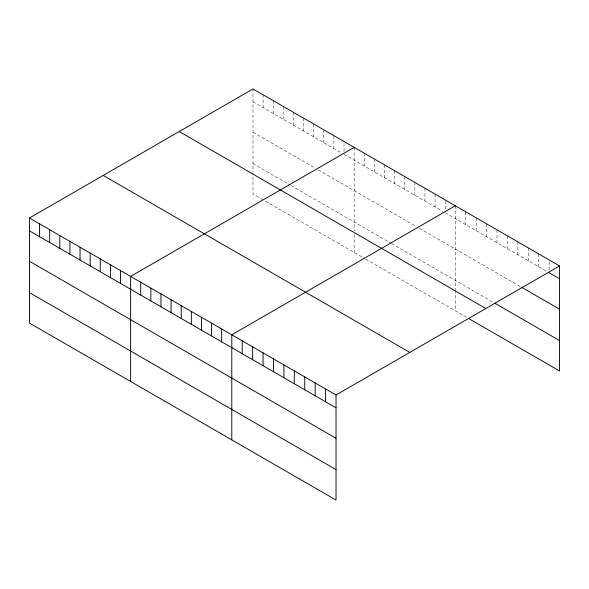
<?xml version="1.0" encoding="UTF-8"?>
<svg xmlns="http://www.w3.org/2000/svg" width="589" height="589" viewBox="0 0 589 589"><rect width="100%" height="100%" fill="white"/><g stroke="black" fill="none" stroke-linecap="round" stroke-linejoin="round"><path stroke-width="0.44" stroke-dasharray="2.94 2.21" d="M252.976 88.946L252.976 172.518M252.976 101.779L341.694 153M344.028 154.347L442.862 211.414M445.196 212.762L546.894 271.47M252.976 132.216L315.24 168.16M318.347 169.956L416.408 226.566M419.515 228.363L520.838 286.858M252.976 163.573L290.333 185.137M291.113 185.587L390.721 243.095M391.501 243.544L494.031 302.739M263.099 199.84L252.976 194.002L252.976 173.416M265.433 201.188L364.267 258.254M365.821 259.153L467.232 317.699M549.125 261.759L549.125 270.925M538.707 253.911L538.707 266.743M528.281 247.888L528.281 260.728M517.856 241.873L517.856 254.706M507.431 235.858L507.431 248.691M497.013 229.835L497.013 242.675M486.588 223.82L486.588 236.653M476.162 217.805L476.162 230.638M465.737 211.782L465.737 224.615M455.319 205.767L455.319 289.339M455.319 290.237L455.319 310.823M445.196 200.842L445.196 210.008M435.08 194.083L435.08 206.916M424.964 188.244L424.964 201.077M414.847 182.399L414.847 195.239M404.731 176.56L404.731 189.393M394.615 170.722L394.615 183.554M384.499 164.876L384.499 177.716M374.383 159.037L374.383 171.87M364.267 153.199L364.267 166.032M354.151 147.353L354.151 230.932M354.151 234.51L354.151 252.409M344.028 143.348L344.028 151.601M333.911 135.676L333.911 148.509M323.795 129.83L323.795 142.671M313.679 123.992L313.679 136.825M303.563 118.153L303.563 130.986M293.447 112.308L293.447 125.148M283.331 106.469L283.331 119.302M273.215 100.631L273.215 113.463M263.099 94.785L263.099 107.625"/><path stroke-width="0.88" d="M29.45 218.004L336.024 394.998L336.024 500.054L29.45 323.059L29.45 218.004L252.976 88.946L559.55 265.941L559.55 370.996L468.719 318.561M354.151 147.353L130.618 276.41L130.618 381.466M455.319 205.767L231.786 334.817L231.786 439.873M336.024 394.998L559.55 265.941M549.125 272.759L559.55 278.781M521.582 287.292L559.55 309.21M494.775 303.173L559.55 340.567M179.218 131.538L485.785 308.533M103.215 175.412L409.782 352.413M29.45 230.836L336.024 407.831M29.45 261.266L336.024 438.268M29.45 292.623L336.024 469.617M325.599 388.983L325.599 401.816M315.174 382.96L315.174 395.801M304.749 376.945L304.749 389.778M294.331 370.923L294.331 383.763M283.905 364.908L283.905 377.74M273.48 358.892L273.48 371.725M263.055 352.87L263.055 365.71M252.637 346.855L252.637 359.688M242.212 340.84L242.212 353.672M221.67 328.979L221.67 341.811M211.554 323.14L211.554 335.973M201.438 317.294L201.438 330.134M191.322 311.456L191.322 324.289M181.206 305.617L181.206 318.45M171.082 299.772L171.082 312.612M160.966 293.933L160.966 306.766M150.85 288.095L150.85 300.927M140.734 282.249L140.734 295.089M120.502 270.572L120.502 283.405M110.386 264.726L110.386 277.566M100.27 258.888L100.27 271.72M90.154 253.049L90.154 265.882M80.038 247.203L80.038 260.043M69.914 241.365L69.914 254.198M59.798 235.526L59.798 248.359M49.682 229.681L49.682 242.521M39.566 223.842L39.566 236.675"/></g></svg>
